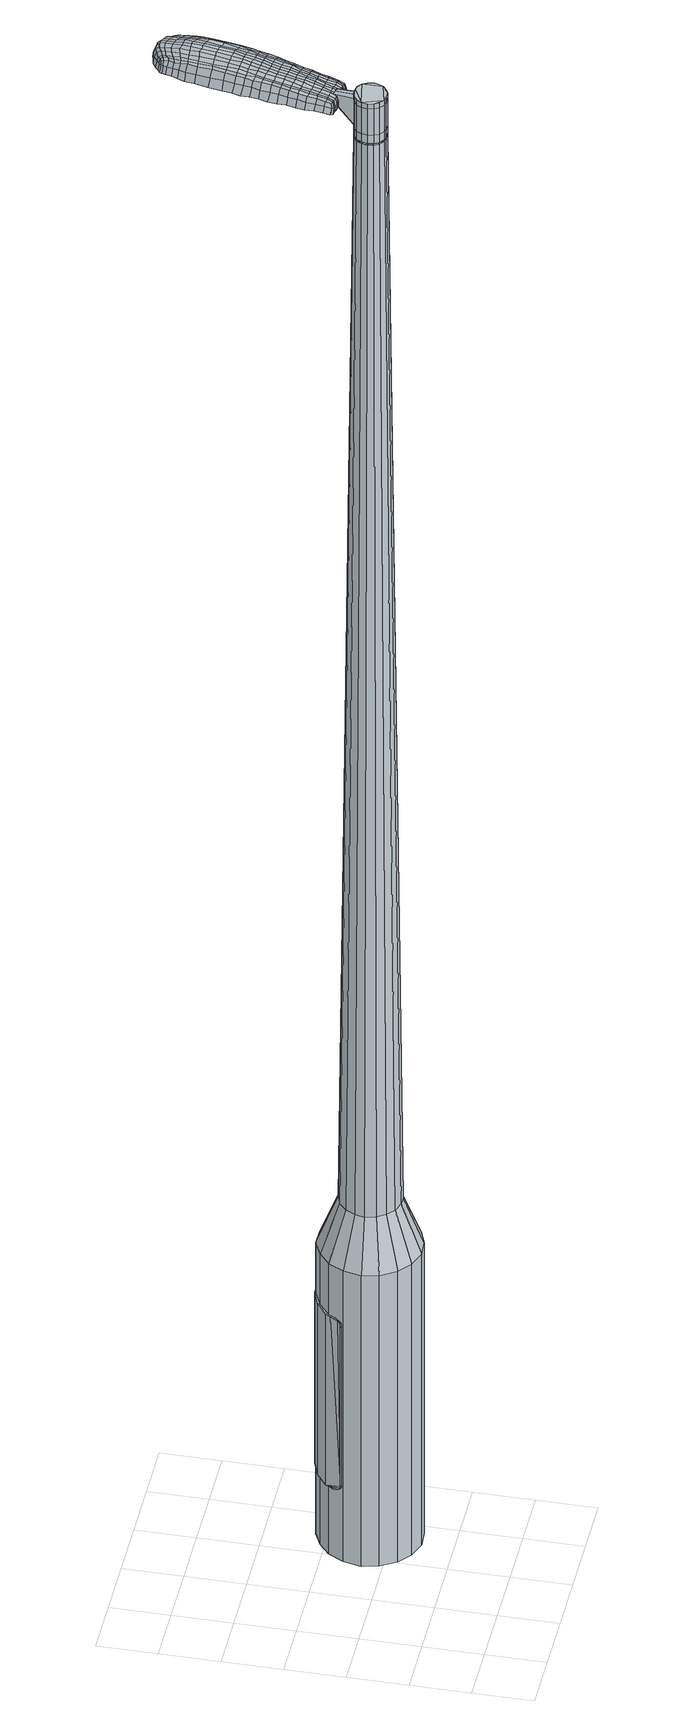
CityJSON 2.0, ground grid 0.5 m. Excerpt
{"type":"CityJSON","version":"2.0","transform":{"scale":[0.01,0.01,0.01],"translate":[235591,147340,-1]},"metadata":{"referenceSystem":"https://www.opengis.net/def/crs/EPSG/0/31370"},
"CityObjects":{
"object1":{"type":"GenericCityObject","attributes":{"cluster":734,"mean_distance_to_centroid":0.192,"new_centroid_x":235592.35,"new_centroid_y":147341.16,"mean_distance_to_camera":9.36,"H1":4.64,"H2":4.95,"Z_final":107.59,"cluster2":-1,"proj_x":235596.91,"proj_y":147341.88,"id_line":97562,"bearing_l":351,"distance":4.62,"orientation":"left","G_obj":81},"geometry":[{"type":"MultiSurface","lod":"2","boundaries":[[[0,1,2,3]],[[1,4,5,2]],[[4,6,7,5]],[[6,8,9,7]],[[8,10,11,9]],[[10,12,13,11]],[[12,14,15,13]],[[14,16,17,15]],[[16,18,19,17]],[[18,20,21,19]],[[20,22,23,21]],[[22,24,25,23]],[[24,26,27,25]],[[26,28,29,27]],[[28,30,31,29]],[[30,32,33,31]],[[32,34,35,33]],[[34,0,3,35]],[[36,37,38,39]],[[38,40,41,42]],[[41,43,42]],[[42,44,45,46]],[[45,47,46]],[[46,48,49,50]],[[49,51,50]],[[42,46,50,38]],[[50,52,39,38]],[[53,36,39]],[[2,5,7,35]],[[7,9,11,15]],[[11,13,15]],[[15,17,19,23]],[[19,21,23]],[[23,25,27,31]],[[27,29,31]],[[15,23,31,7]],[[31,33,35,7]],[[3,2,35]],[[1,0,54,55]],[[0,34,56,54]],[[34,32,57,56]],[[32,30,58,57]],[[30,28,59,58]],[[28,26,60,59]],[[26,24,61,60]],[[24,22,62,61]],[[22,20,63,62]],[[20,18,64,63]],[[18,16,65,64]],[[16,14,66,65]],[[14,12,67,66]],[[12,10,68,67]],[[10,8,69,68]],[[8,6,70,69]],[[6,4,71,70]],[[4,1,55,71]],[[55,54,72,73]],[[54,56,74,72]],[[56,57,75,74]],[[57,58,76,75]],[[58,59,77,76]],[[59,60,78,77]],[[60,61,79,78]],[[61,62,80,79]],[[62,63,81,80]],[[63,64,82,81]],[[64,65,83,82]],[[65,66,84,83]],[[66,67,85,84]],[[67,68,86,85]],[[68,69,87,86]],[[69,70,88,87]],[[70,71,89,88]],[[71,55,73,89]],[[72,90,91,92]],[[74,93,90,72]],[[94,95,93,74]],[[96,97,95,94]],[[98,99,97,96]],[[100,101,99,98]],[[102,103,101,100]],[[104,105,103,102]],[[106,107,105,104]],[[108,109,107,106]],[[83,110,109,108]],[[84,111,110,83]],[[85,112,111,84]],[[86,113,112,85]],[[114,115,113,86]],[[88,116,115,114]],[[117,118,116,88]],[[92,91,118,117]],[[119,120,121,122]],[[123,119,122,124]],[[125,123,124,126]],[[127,125,126,128]],[[129,127,128,130]],[[131,129,130,132]],[[133,131,132,134]],[[135,133,134,136]],[[137,135,136,138]],[[139,137,138,140]],[[141,139,140,142]],[[143,141,142,144]],[[145,143,144,146]],[[147,145,146,148]],[[149,147,148,150]],[[151,149,150,152]],[[73,72,92]],[[75,94,74]],[[75,76,96,94]],[[76,77,98,96]],[[77,78,100,98]],[[78,79,102,100]],[[79,80,104,102]],[[80,81,106,104]],[[81,82,108,106]],[[82,83,108]],[[87,114,86]],[[87,88,114]],[[89,117,88]],[[89,73,92,117]],[[153,91,90]],[[153,154,118,91]],[[154,116,118]],[[155,115,116]],[[155,113,115]],[[156,109,110]],[[156,157,107,109]],[[157,158,105,107]],[[158,159,103,105]],[[159,160,101,103]],[[160,161,99,101]],[[161,162,97,99]],[[162,163,95,97]],[[163,93,95]],[[39,52,151,164]],[[153,90,165,152]],[[53,39,164,120]],[[90,93,121,165]],[[36,53,120,119]],[[93,163,122,121]],[[37,36,119,123]],[[163,162,124,122]],[[38,37,123,125]],[[162,161,126,124]],[[40,38,125,127]],[[161,160,128,126]],[[41,40,127,129]],[[160,159,130,128]],[[43,41,129,131]],[[159,158,132,130]],[[42,43,131,133]],[[158,157,134,132]],[[44,42,133,135]],[[157,156,136,134]],[[45,44,135,137]],[[156,110,138,136]],[[47,45,137,139]],[[110,111,140,138]],[[46,47,139,141]],[[111,112,142,140]],[[48,46,141,143]],[[112,113,144,142]],[[49,48,143,145]],[[113,155,146,144]],[[51,49,145,147]],[[155,116,148,146]],[[50,51,147,149]],[[116,154,150,148]],[[52,50,149,151]],[[154,153,152,150]],[[151,152,166,167]],[[152,165,168,166]],[[165,121,169,168]],[[121,120,170,169]],[[120,164,171,170]],[[164,151,167,171]],[[172,173,174,175]],[[176,172,175,177]],[[172,176,178,179]],[[173,172,179,180]],[[181,182,183,184]],[[185,181,184,186]],[[181,185,187,188]],[[182,181,188,189]],[[190,191,192,193]],[[194,190,193,195]],[[190,194,196,197]],[[191,190,197,198]],[[199,200,201,202]],[[203,199,202,204]],[[199,203,205,206]],[[200,199,206,207]],[[208,209,210,211]],[[212,208,211,213]],[[208,212,214,215]],[[209,208,215,216]],[[217,218,219,220]],[[221,217,220,222]],[[217,221,223,224]],[[218,217,224,225]],[[226,227,228,229]],[[218,226,229,219]],[[226,218,225,230]],[[227,226,230,231]],[[232,233,234,235]],[[227,232,235,228]],[[232,227,231,236]],[[233,232,236,237]],[[238,176,177,239]],[[233,238,239,234]],[[238,233,237,240]],[[176,238,240,178]],[[241,242,243,244]],[[245,241,244,246]],[[241,245,247,248]],[[242,241,248,249]],[[250,251,252,253]],[[242,250,253,243]],[[250,242,249,254]],[[251,250,254,255]],[[256,257,258,259]],[[251,256,259,252]],[[256,251,255,260]],[[257,256,260,261]],[[262,263,264,265]],[[257,262,265,258]],[[262,257,261,266]],[[263,262,266,267]],[[268,173,180,269]],[[263,268,269,264]],[[268,263,267,270]],[[173,268,270,174]],[[271,272,273,274]],[[275,271,274,276]],[[271,275,277,278]],[[272,271,278,279]],[[280,281,282,283]],[[272,280,283,273]],[[280,272,279,284]],[[281,280,284,285]],[[286,287,288,289]],[[281,286,289,282]],[[286,281,285,290]],[[287,286,290,291]],[[292,185,186,293]],[[287,292,293,288]],[[292,287,291,294]],[[185,292,294,187]],[[295,296,297,298]],[[299,295,298,300]],[[295,299,301,302]],[[296,295,302,303]],[[304,305,306,307]],[[296,304,307,297]],[[304,296,303,308]],[[305,304,308,309]],[[310,311,312,313]],[[305,310,313,306]],[[310,305,309,314]],[[311,310,314,315]],[[316,317,318,319]],[[311,316,319,312]],[[316,311,315,320]],[[317,316,320,321]],[[322,182,189,323]],[[317,322,323,318]],[[322,317,321,324]],[[182,322,324,183]],[[325,211,210,326]],[[327,325,326,328]],[[325,327,329,330]],[[211,325,330,213]],[[331,327,328,332]],[[333,331,332,334]],[[331,333,335,336]],[[327,331,336,329]],[[337,333,334,338]],[[339,337,338,340]],[[337,339,341,342]],[[333,337,342,335]],[[343,339,340,344]],[[345,343,344,346]],[[343,345,347,348]],[[339,343,348,341]],[[349,345,346,350]],[[200,349,350,201]],[[349,200,207,351]],[[345,349,351,347]],[[352,353,198,197]],[[354,352,197,196]],[[352,354,355,356]],[[353,352,356,357]],[[358,359,357,356]],[[360,358,356,355]],[[358,360,361,362]],[[359,358,362,363]],[[364,365,363,362]],[[366,364,362,361]],[[364,366,367,368]],[[365,364,368,369]],[[370,371,369,368]],[[372,370,368,367]],[[370,372,205,203]],[[371,370,203,204]],[[373,374,375,376]],[[275,373,376,277]],[[373,275,276,377]],[[374,373,377,378]],[[379,194,195,380]],[[374,379,380,375]],[[379,374,378,381]],[[194,379,381,196]],[[382,383,384,385]],[[221,382,385,223]],[[382,221,222,386]],[[383,382,386,387]],[[388,389,390,391]],[[383,388,391,384]],[[388,383,387,392]],[[389,388,392,393]],[[394,191,198,395]],[[389,394,395,390]],[[394,389,393,396]],[[191,394,396,192]],[[397,398,399,400]],[[179,397,400,180]],[[397,179,178,401]],[[398,397,401,402]],[[403,404,405,406]],[[398,403,406,399]],[[403,398,402,407]],[[404,403,407,408]],[[409,202,201,410]],[[404,409,410,405]],[[409,404,408,411]],[[202,409,411,204]],[[412,413,414,415]],[[184,412,415,186]],[[412,184,183,416]],[[413,412,416,417]],[[418,206,205,419]],[[413,418,419,414]],[[418,413,417,420]],[[206,418,420,207]],[[421,422,423,424]],[[299,421,424,301]],[[421,299,300,425]],[[422,421,425,426]],[[427,212,213,428]],[[422,427,428,423]],[[427,422,426,429]],[[212,427,429,214]],[[430,431,432,433]],[[245,430,433,247]],[[430,245,246,434]],[[431,430,434,435]],[[436,437,438,439]],[[431,436,439,432]],[[436,431,435,440]],[[437,436,440,441]],[[442,209,216,443]],[[437,442,443,438]],[[442,437,441,444]],[[209,442,444,210]],[[445,446,435,434]],[[244,445,434,246]],[[445,244,243,447]],[[446,445,447,448]],[[449,450,441,440]],[[446,449,440,435]],[[449,446,448,451]],[[450,449,451,452]],[[453,326,210,444]],[[450,453,444,441]],[[453,450,452,454]],[[326,453,454,328]],[[455,456,457,458]],[[302,455,458,303]],[[455,302,301,424]],[[456,455,424,423]],[[459,330,329,460]],[[456,459,460,457]],[[459,456,423,428]],[[330,459,428,213]],[[461,462,448,447]],[[253,461,447,243]],[[461,253,252,463]],[[462,461,463,464]],[[465,466,452,451]],[[462,465,451,448]],[[465,462,464,467]],[[466,465,467,468]],[[469,332,328,454]],[[466,469,454,452]],[[469,466,468,470]],[[332,469,470,334]],[[471,472,473,474]],[[308,471,474,309]],[[471,308,303,458]],[[472,471,458,457]],[[475,336,335,476]],[[472,475,476,473]],[[475,472,457,460]],[[336,475,460,329]],[[477,478,464,463]],[[259,477,463,252]],[[477,259,258,479]],[[478,477,479,480]],[[481,482,468,467]],[[478,481,467,464]],[[481,478,480,483]],[[482,481,483,484]],[[485,338,334,470]],[[482,485,470,468]],[[485,482,484,486]],[[338,485,486,340]],[[487,488,489,490]],[[314,487,490,315]],[[487,314,309,474]],[[488,487,474,473]],[[491,342,341,492]],[[488,491,492,489]],[[491,488,473,476]],[[342,491,476,335]],[[493,494,480,479]],[[265,493,479,258]],[[493,265,264,495]],[[494,493,495,496]],[[497,498,484,483]],[[494,497,483,480]],[[497,494,496,499]],[[498,497,499,500]],[[501,344,340,486]],[[498,501,486,484]],[[501,498,500,502]],[[344,501,502,346]],[[503,504,505,506]],[[320,503,506,321]],[[503,320,315,490]],[[504,503,490,489]],[[507,348,347,508]],[[504,507,508,505]],[[507,504,489,492]],[[348,507,492,341]],[[509,510,496,495]],[[269,509,495,264]],[[509,269,180,400]],[[510,509,400,399]],[[511,512,500,499]],[[510,511,499,496]],[[511,510,399,406]],[[512,511,406,405]],[[513,350,346,502]],[[512,513,502,500]],[[513,512,405,410]],[[350,513,410,201]],[[514,515,417,416]],[[324,514,416,183]],[[514,324,321,506]],[[515,514,506,505]],[[516,351,207,420]],[[515,516,420,417]],[[516,515,505,508]],[[351,516,508,347]],[[517,518,378,377]],[[274,517,377,276]],[[517,274,273,519]],[[518,517,519,520]],[[521,354,196,381]],[[518,521,381,378]],[[521,518,520,522]],[[354,521,522,355]],[[523,524,525,526]],[[224,523,526,225]],[[523,224,223,385]],[[524,523,385,384]],[[527,528,529,530]],[[524,527,530,525]],[[527,524,384,391]],[[528,527,391,390]],[[531,353,357,532]],[[528,531,532,529]],[[531,528,390,395]],[[353,531,395,198]],[[533,534,520,519]],[[283,533,519,273]],[[533,283,282,535]],[[534,533,535,536]],[[537,360,355,522]],[[534,537,522,520]],[[537,534,536,538]],[[360,537,538,361]],[[539,540,541,542]],[[230,539,542,231]],[[539,230,225,526]],[[540,539,526,525]],[[543,544,545,546]],[[540,543,546,541]],[[543,540,525,530]],[[544,543,530,529]],[[547,359,363,548]],[[544,547,548,545]],[[547,544,529,532]],[[359,547,532,357]],[[549,550,536,535]],[[289,549,535,282]],[[549,289,288,551]],[[550,549,551,552]],[[553,366,361,538]],[[550,553,538,536]],[[553,550,552,554]],[[366,553,554,367]],[[555,556,557,558]],[[236,555,558,237]],[[555,236,231,542]],[[556,555,542,541]],[[559,560,561,562]],[[556,559,562,557]],[[559,556,541,546]],[[560,559,546,545]],[[563,365,369,564]],[[560,563,564,561]],[[563,560,545,548]],[[365,563,548,363]],[[565,566,552,551]],[[293,565,551,288]],[[565,293,186,415]],[[566,565,415,414]],[[567,372,367,554]],[[566,567,554,552]],[[567,566,414,419]],[[372,567,419,205]],[[568,569,402,401]],[[240,568,401,178]],[[568,240,237,558]],[[569,568,558,557]],[[570,571,408,407]],[[569,570,407,402]],[[570,569,557,562]],[[571,570,562,561]],[[572,371,204,411]],[[571,572,411,408]],[[572,571,561,564]],[[371,572,564,369]],[[573,574,575,576]],[[576,575,577,578]],[[579,577,575,580]],[[580,575,574,581]],[[582,583,584,585]],[[585,584,586,587]],[[588,586,584,589]],[[589,584,583,590]],[[591,592,593,594]],[[594,593,595,596]],[[597,595,593,598]],[[598,593,592,599]],[[600,601,602,603]],[[603,602,604,605]],[[606,604,602,607]],[[607,602,601,608]],[[609,610,611,612]],[[612,611,613,614]],[[615,613,611,616]],[[616,611,610,617]],[[618,619,620,621]],[[621,620,622,623]],[[624,622,620,625]],[[625,620,619,626]],[[627,628,629,630]],[[630,629,619,618]],[[626,619,629,631]],[[631,629,628,632]],[[633,634,635,636]],[[636,635,628,627]],[[632,628,635,637]],[[637,635,634,638]],[[578,577,639,640]],[[640,639,634,633]],[[638,634,639,641]],[[641,639,577,579]],[[642,643,644,645]],[[645,644,646,647]],[[648,646,644,649]],[[649,644,643,650]],[[651,652,653,654]],[[654,653,643,642]],[[650,643,653,655]],[[655,653,652,656]],[[657,658,659,660]],[[660,659,652,651]],[[656,652,659,661]],[[661,659,658,662]],[[663,664,665,666]],[[666,665,658,657]],[[662,658,665,667]],[[667,665,664,668]],[[581,574,669,670]],[[670,669,664,663]],[[668,664,669,671]],[[671,669,574,573]],[[672,673,674,675]],[[675,674,676,677]],[[678,676,674,679]],[[679,674,673,680]],[[681,682,683,684]],[[684,683,673,672]],[[680,673,683,685]],[[685,683,682,686]],[[687,688,689,690]],[[690,689,682,681]],[[686,682,689,691]],[[691,689,688,692]],[[587,586,693,694]],[[694,693,688,687]],[[692,688,693,695]],[[695,693,586,588]],[[696,697,698,699]],[[699,698,700,701]],[[702,700,698,703]],[[703,698,697,704]],[[705,706,707,708]],[[708,707,697,696]],[[704,697,707,709]],[[709,707,706,710]],[[711,712,713,714]],[[714,713,706,705]],[[710,706,713,715]],[[715,713,712,716]],[[717,718,719,720]],[[720,719,712,711]],[[716,712,719,721]],[[721,719,718,722]],[[590,583,723,724]],[[724,723,718,717]],[[722,718,723,725]],[[725,723,583,582]],[[609,612,726,727]],[[727,726,728,729]],[[730,728,726,731]],[[731,726,612,614]],[[729,728,732,733]],[[733,732,734,735]],[[736,734,732,737]],[[737,732,728,730]],[[735,734,738,739]],[[739,738,740,741]],[[742,740,738,743]],[[743,738,734,736]],[[741,740,744,745]],[[745,744,746,747]],[[748,746,744,749]],[[749,744,740,742]],[[747,746,750,751]],[[751,750,601,600]],[[608,601,750,752]],[[752,750,746,748]],[[599,753,754,598]],[[598,754,755,597]],[[756,755,754,757]],[[757,754,753,758]],[[758,759,760,757]],[[757,760,761,756]],[[762,761,760,763]],[[763,760,759,764]],[[764,765,766,763]],[[763,766,767,762]],[[768,767,766,769]],[[769,766,765,770]],[[770,771,772,769]],[[769,772,773,768]],[[606,773,772,604]],[[604,772,771,605]],[[774,775,776,777]],[[777,776,676,678]],[[677,676,776,778]],[[778,776,775,779]],[[596,595,780,781]],[[781,780,775,774]],[[779,775,780,782]],[[782,780,595,597]],[[783,784,785,786]],[[786,785,622,624]],[[623,622,785,787]],[[787,785,784,788]],[[789,790,791,792]],[[792,791,784,783]],[[788,784,791,793]],[[793,791,790,794]],[[599,592,795,796]],[[796,795,790,789]],[[794,790,795,797]],[[797,795,592,591]],[[798,799,800,801]],[[801,800,580,581]],[[579,580,800,802]],[[802,800,799,803]],[[804,805,806,807]],[[807,806,799,798]],[[803,799,806,808]],[[808,806,805,809]],[[600,603,810,811]],[[811,810,805,804]],[[809,805,810,812]],[[812,810,603,605]],[[813,814,815,816]],[[816,815,585,587]],[[582,585,815,817]],[[817,815,814,818]],[[606,607,819,820]],[[820,819,814,813]],[[818,814,819,821]],[[821,819,607,608]],[[822,823,824,825]],[[825,824,700,702]],[[701,700,824,826]],[[826,824,823,827]],[[614,613,828,829]],[[829,828,823,822]],[[827,823,828,830]],[[830,828,613,615]],[[831,832,833]],[[833,832,646,648]],[[647,646,832,834]],[[834,832,835]],[[836,837,838,839]],[[839,838,832,831]],[[835,832,838,840]],[[840,838,837,841]],[[617,610,842,843]],[[843,842,837,836]],[[841,837,842,844]],[[844,842,610,609]],[[835,845,846,834]],[[834,846,645,647]],[[642,645,846,847]],[[847,846,845,848]],[[841,849,850,840]],[[840,850,845,835]],[[848,845,850,851]],[[851,850,849,852]],[[609,727,853,844]],[[844,853,849,841]],[[852,849,853,854]],[[854,853,727,729]],[[855,856,857,858]],[[858,857,703,704]],[[702,703,857,825]],[[825,857,856,822]],[[730,731,859,860]],[[860,859,856,855]],[[822,856,859,829]],[[829,859,731,614]],[[848,861,847]],[[847,861,654,642]],[[651,654,861,862]],[[862,861,863]],[[852,864,865,851]],[[851,865,861,848]],[[863,861,865,866]],[[866,865,864,867]],[[729,733,868,854]],[[854,868,864,852]],[[867,864,868,869]],[[869,868,733,735]],[[870,871,872,873]],[[873,872,709,710]],[[704,709,872,858]],[[858,872,871,855]],[[736,737,874,875]],[[875,874,871,870]],[[855,871,874,860]],[[860,874,737,730]],[[863,876,877,862]],[[862,877,660,651]],[[657,660,877,878]],[[878,877,876,879]],[[867,880,881,866]],[[866,881,876,863]],[[879,876,881,882]],[[882,881,880,883]],[[735,739,884,869]],[[869,884,880,867]],[[883,880,884,885]],[[885,884,739,741]],[[886,887,888,889]],[[889,888,715,716]],[[710,715,888,873]],[[873,888,887,870]],[[742,743,890,891]],[[891,890,887,886]],[[870,887,890,875]],[[875,890,743,736]],[[879,892,893,878]],[[878,893,666,657]],[[663,666,893,894]],[[894,893,892,895]],[[883,896,897,882]],[[882,897,892,879]],[[895,892,897,898]],[[898,897,896,899]],[[741,745,900,885]],[[885,900,896,883]],[[899,896,900,901]],[[901,900,745,747]],[[902,903,904,905]],[[905,904,721,722]],[[716,721,904,889]],[[889,904,903,886]],[[748,749,906,907]],[[907,906,903,902]],[[886,903,906,891]],[[891,906,749,742]],[[895,908,909,894]],[[894,909,670,663]],[[581,670,909,801]],[[801,909,908,798]],[[899,910,911,898]],[[898,911,908,895]],[[798,908,911,807]],[[807,911,910,804]],[[747,751,912,901]],[[901,912,910,899]],[[804,910,912,811]],[[811,912,751,600]],[[818,913,914,817]],[[817,914,725,582]],[[722,725,914,905]],[[905,914,913,902]],[[608,752,915,821]],[[821,915,913,818]],[[902,913,915,907]],[[907,915,752,748]],[[779,916,917,778]],[[778,917,675,677]],[[672,675,917,918]],[[918,917,916,919]],[[597,755,920,782]],[[782,920,916,779]],[[919,916,920,921]],[[921,920,755,756]],[[922,923,924,925]],[[925,924,625,626]],[[624,625,924,786]],[[786,924,923,783]],[[926,927,928,929]],[[929,928,923,922]],[[783,923,928,792]],[[792,928,927,789]],[[758,753,930,931]],[[931,930,927,926]],[[789,927,930,796]],[[796,930,753,599]],[[919,932,933,918]],[[918,933,684,672]],[[681,684,933,934]],[[934,933,932,935]],[[756,761,936,921]],[[921,936,932,919]],[[935,932,936,937]],[[937,936,761,762]],[[938,939,940,941]],[[941,940,631,632]],[[626,631,940,925]],[[925,940,939,922]],[[942,943,944,945]],[[945,944,939,938]],[[922,939,944,929]],[[929,944,943,926]],[[764,759,946,947]],[[947,946,943,942]],[[926,943,946,931]],[[931,946,759,758]],[[935,948,949,934]],[[934,949,690,681]],[[687,690,949,950]],[[950,949,948,951]],[[762,767,952,937]],[[937,952,948,935]],[[951,948,952,953]],[[953,952,767,768]],[[954,955,956,957]],[[957,956,637,638]],[[632,637,956,941]],[[941,956,955,938]],[[958,959,960,961]],[[961,960,955,954]],[[938,955,960,945]],[[945,960,959,942]],[[770,765,962,963]],[[963,962,959,958]],[[942,959,962,947]],[[947,962,765,764]],[[951,964,965,950]],[[950,965,694,687]],[[587,694,965,816]],[[816,965,964,813]],[[768,773,966,953]],[[953,966,964,951]],[[813,964,966,820]],[[820,966,773,606]],[[803,967,968,802]],[[802,968,641,579]],[[638,641,968,957]],[[957,968,967,954]],[[809,969,970,808]],[[808,970,967,803]],[[954,967,970,961]],[[961,970,969,958]],[[605,771,971,812]],[[812,971,969,809]],[[958,969,971,963]],[[963,971,771,770]],[[573,576,175,174]],[[576,578,177,175]],[[588,589,188,187]],[[589,590,189,188]],[[591,594,193,192]],[[594,596,195,193]],[[615,616,215,214]],[[616,617,216,215]],[[618,621,220,219]],[[621,623,222,220]],[[627,630,229,228]],[[630,618,219,229]],[[633,636,235,234]],[[636,627,228,235]],[[578,640,239,177]],[[640,633,234,239]],[[648,649,248,247]],[[649,650,249,248]],[[650,655,254,249]],[[655,656,255,254]],[[656,661,260,255]],[[661,662,261,260]],[[662,667,266,261]],[[667,668,267,266]],[[668,671,270,267]],[[671,573,174,270]],[[678,679,278,277]],[[679,680,279,278]],[[680,685,284,279]],[[685,686,285,284]],[[686,691,290,285]],[[691,692,291,290]],[[692,695,294,291]],[[695,588,187,294]],[[696,699,298,297]],[[699,701,300,298]],[[705,708,307,306]],[[708,696,297,307]],[[711,714,313,312]],[[714,705,306,313]],[[717,720,319,318]],[[720,711,312,319]],[[590,724,323,189]],[[724,717,318,323]],[[774,777,376,375]],[[777,678,277,376]],[[596,781,380,195]],[[781,774,375,380]],[[623,787,386,222]],[[787,788,387,386]],[[788,793,392,387]],[[793,794,393,392]],[[794,797,396,393]],[[797,591,192,396]],[[701,826,425,300]],[[826,827,426,425]],[[827,830,429,426]],[[830,615,214,429]],[[831,833,433,432]],[[833,648,247,433]],[[836,839,439,438]],[[839,831,432,439]],[[617,843,443,216]],[[843,836,438,443]],[[972,973,974,975]],[[976,977,975,974]],[[978,979,980,981]],[[982,983,984,985]],[[973,986,987,974]],[[988,976,974,987]],[[989,978,981,990]],[[991,992,983,982]],[[986,993,994,987]],[[994,995,988,987]],[[996,989,990,997]],[[998,992,991,999]],[[993,1000,1001,994]],[[1001,1002,995,994]],[[1003,996,997,1004]],[[1005,998,999,1006]],[[1007,1008,1009,1010]],[[1011,1012,1008,1007]],[[1011,1013,1014,1012]],[[1013,1015,1016,1014]],[[1017,1018,1019,1020]],[[1021,1022,1018,1017]],[[1023,1024,1022,1021]],[[1025,1026,1024,1023]],[[1020,1009,1008,1017]],[[1017,1008,1012,1021]],[[1012,1014,1023,1021]],[[1014,1016,1025,1023]],[[981,980,977,976]],[[990,981,976,988]],[[995,997,990,988]],[[1002,1004,997,995]],[[982,985,979,978]],[[991,982,978,989]],[[999,991,989,996]],[[1006,999,996,1003]],[[983,1007,1010,984]],[[992,1011,1007,983]],[[1013,1011,992,998]],[[1015,1013,998,1005]],[[1027,1028,1029,1030]],[[1029,1031,1032,1033]],[[1029,1033,1034,1035]],[[1029,1035,1030]],[[1036,1027,1030,1037]],[[1038,1037,1030,1039]],[[1040,1039,1030]],[[1041,1029,1028,1042]],[[1043,1041,1042,1044]],[[1045,1043,1044,1046]],[[1047,1045,1046,1048]],[[1049,1047,1048,1050]],[[1050,1051,1052,1053]],[[1050,1053,1054,1055]],[[1050,1055,1056,1057]],[[1056,1058,1059,1060]],[[1056,1060,1061,1062]],[[1056,1062,1057]],[[1050,1057,1049]],[[1063,1064,1028,1027]],[[1065,1066,1031,1029]],[[1067,1068,1040,1030]],[[1064,1069,1042,1028]],[[1070,1065,1029,1041]],[[1069,1071,1044,1042]],[[1072,1070,1041,1043]],[[1071,1073,1046,1044]],[[1074,1072,1043,1045]],[[1073,1075,1048,1046]],[[1076,1074,1045,1047]],[[1075,1077,1050,1048]],[[1078,1076,1047,1049]],[[1077,1079,1051,1050]],[[1080,1081,1058,1056]],[[1082,1078,1049,1057]],[[1052,1051,1079,1083]],[[1053,1052,1083,1084]],[[1054,1053,1084,1085]],[[1055,1054,1085,1086]],[[1056,1055,1086,1080]],[[1087,1063,1027,1036]],[[1088,1087,1036,1037]],[[1089,1088,1037,1038]],[[1090,1089,1038,1039]],[[1068,1090,1039,1040]],[[1032,1031,1066,1091]],[[1059,1058,1081,1092]],[[1033,1032,1091,1093]],[[1034,1033,1093,1094]],[[1035,1034,1094,1095]],[[1030,1035,1095,1067]],[[1060,1059,1092,1096]],[[1061,1060,1096,1097]],[[1062,1061,1097,1098]],[[1057,1062,1098,1082]]]}]}
},
"vertices":[
[140,160,384],[154,155,384],[154,155,96],[140,160,96],[165,146,384],[165,146,96],[173,133,384],[173,133,96],[176,119,384],[176,119,96],[174,104,384],[174,104,96],[166,91,384],[166,91,96],[155,82,384],[155,82,96],[142,77,384],[142,77,96],[127,76,384],[127,76,96],[113,81,384],[113,81,96],[102,90,384],[102,90,96],[94,103,384],[94,103,96],[91,117,384],[91,117,96],[94,132,384],[94,132,96],[101,145,384],[101,145,96],[112,154,384],[112,154,96],[125,160,384],[125,160,96],[127,130,1524],[123,127,1524],[121,123,1524],[136,131,1524],[120,118,1524],[121,113,1524],[127,106,1524],[123,109,1524],[131,105,1524],[136,105,1524],[144,110,1524],[140,107,1524],[146,114,1524],[147,118,1524],[144,127,1524],[146,123,1524],[140,130,1524],[131,131,1524],[137,143,429],[146,140,429],[129,143,429],[121,140,429],[114,134,429],[110,126,429],[108,118,429],[110,109,429],[115,102,429],[121,96,429],[130,93,429],[138,93,429],[147,97,429],[153,102,429],[157,110,429],[159,119,429],[157,127,429],[153,135,429],[136,131,1483],[140,130,1483],[131,131,1483],[127,130,1483],[123,127,1483],[121,123,1483],[120,118,1483],[121,113,1483],[123,109,1483],[127,106,1483],[131,105,1483],[136,105,1483],[140,107,1483],[144,110,1483],[146,114,1483],[147,118,1483],[146,123,1483],[144,127,1483],[136,131,1485],[140,129,1485],[140,129,1483],[131,131,1485],[127,129,1483],[127,129,1485],[124,126,1483],[124,126,1485],[121,122,1483],[121,122,1485],[121,118,1483],[121,118,1485],[122,114,1483],[122,114,1485],[124,110,1483],[124,110,1485],[127,107,1483],[127,107,1485],[132,105,1483],[132,105,1485],[136,105,1485],[140,107,1485],[144,110,1485],[146,114,1485],[146,118,1483],[146,118,1485],[146,123,1485],[143,127,1483],[143,127,1485],[127,130,1519],[131,131,1519],[131,131,1493],[127,130,1493],[123,127,1519],[123,127,1493],[121,123,1519],[121,123,1493],[120,118,1519],[120,118,1493],[121,113,1519],[121,113,1493],[123,109,1519],[123,109,1493],[127,106,1519],[127,106,1493],[131,105,1519],[131,105,1493],[136,105,1519],[136,105,1493],[140,107,1519],[140,107,1493],[144,110,1519],[144,110,1493],[146,114,1519],[146,114,1493],[147,118,1519],[147,118,1493],[146,123,1519],[146,123,1493],[144,127,1519],[144,127,1493],[140,130,1519],[140,130,1493],[140,130,1485],[144,127,1485],[147,118,1485],[131,105,1485],[127,106,1485],[123,109,1485],[121,113,1485],[120,118,1485],[121,123,1485],[123,127,1485],[127,130,1485],[136,131,1519],[136,131,1493],[142,149,1513],[142,149,1518],[139,150,1513],[135,150,1513],[135,150,1518],[139,150,1518],[169,220,1519],[168,213,1518],[170,214,1509],[171,221,1510],[171,228,1519],[173,229,1510],[169,228,1526],[168,219,1525],[166,212,1525],[131,226,1519],[131,219,1518],[132,218,1525],[133,225,1525],[133,235,1519],[134,234,1526],[131,236,1510],[130,228,1510],[129,221,1509],[160,296,1519],[164,295,1519],[164,296,1513],[160,297,1513],[156,296,1519],[156,296,1513],[156,294,1524],[160,294,1524],[164,294,1524],[149,223,1530],[148,216,1529],[151,215,1529],[152,222,1530],[150,232,1531],[154,231,1531],[146,232,1530],[145,223,1530],[144,216,1529],[136,143,1512],[139,143,1512],[139,144,1517],[137,144,1517],[133,144,1512],[134,145,1517],[133,144,1506],[136,144,1506],[139,143,1506],[177,279,1519],[177,275,1519],[179,276,1512],[179,279,1512],[177,281,1518],[179,282,1512],[176,281,1522],[176,279,1523],[176,275,1524],[177,271,1519],[177,265,1519],[178,266,1512],[179,271,1512],[176,270,1524],[175,265,1525],[176,259,1519],[175,251,1519],[177,252,1511],[178,260,1511],[175,259,1526],[173,251,1526],[173,240,1519],[175,241,1510],[171,239,1526],[154,148,1513],[155,155,1513],[154,155,1518],[153,147,1517],[152,142,1512],[152,143,1516],[153,143,1506],[155,149,1507],[157,156,1507],[157,163,1514],[159,170,1515],[157,169,1520],[156,162,1519],[158,163,1507],[160,171,1507],[160,177,1515],[162,184,1516],[160,184,1522],[159,177,1521],[162,178,1508],[164,185,1508],[164,192,1517],[165,199,1517],[163,198,1524],[162,191,1523],[165,193,1508],[167,200,1509],[167,206,1518],[165,205,1524],[168,207,1509],[142,285,1519],[141,282,1519],[143,281,1524],[143,285,1523],[143,287,1518],[144,287,1522],[142,288,1512],[141,286,1512],[140,283,1512],[140,277,1519],[139,272,1519],[140,271,1525],[141,276,1524],[139,278,1512],[137,273,1512],[137,266,1519],[136,258,1519],[137,257,1526],[139,265,1526],[136,267,1511],[135,259,1511],[134,246,1519],[136,245,1526],[133,248,1510],[124,153,1513],[125,160,1513],[124,161,1507],[123,154,1507],[124,147,1512],[123,148,1506],[125,148,1516],[125,152,1517],[126,159,1518],[125,168,1514],[126,175,1515],[125,176,1507],[124,169,1507],[126,167,1519],[127,174,1520],[127,183,1515],[128,190,1516],[126,191,1508],[126,184,1508],[128,182,1521],[129,189,1522],[128,197,1517],[129,205,1517],[128,206,1509],[127,199,1508],[130,196,1523],[130,204,1524],[130,212,1518],[129,214,1509],[131,211,1524],[137,150,1519],[140,149,1519],[139,157,1520],[141,156,1520],[136,157,1520],[135,150,1519],[140,164,1522],[142,164,1522],[141,172,1523],[144,171,1523],[138,172,1523],[137,165,1521],[142,179,1524],[145,179,1524],[143,186,1525],[146,186,1525],[140,187,1525],[139,179,1524],[144,194,1526],[147,193,1526],[145,201,1527],[148,200,1527],[142,201,1527],[141,194,1526],[146,208,1528],[150,208,1528],[143,209,1528],[160,291,1527],[163,291,1527],[155,291,1526],[155,287,1527],[159,287,1528],[162,286,1528],[158,281,1529],[161,280,1529],[154,281,1528],[152,274,1530],[157,273,1530],[160,273,1530],[155,266,1531],[159,266,1531],[151,266,1530],[150,258,1531],[154,257,1531],[158,257,1531],[152,245,1531],[156,244,1531],[148,245,1531],[145,289,1518],[147,291,1519],[146,292,1513],[144,290,1513],[145,288,1523],[147,290,1523],[151,294,1519],[151,295,1513],[151,292,1524],[177,283,1518],[175,286,1518],[174,285,1523],[176,282,1523],[178,284,1513],[176,287,1513],[173,289,1519],[170,292,1519],[170,290,1524],[173,287,1523],[174,290,1513],[171,293,1513],[167,294,1519],[167,292,1524],[168,295,1513],[166,219,1528],[164,220,1528],[163,213,1528],[165,212,1527],[168,228,1528],[166,228,1529],[162,220,1529],[158,221,1530],[157,214,1529],[160,213,1528],[163,229,1529],[160,230,1530],[155,222,1530],[154,214,1529],[157,231,1531],[134,225,1528],[137,224,1529],[138,233,1529],[135,233,1528],[133,217,1527],[136,217,1528],[141,224,1529],[142,233,1530],[140,217,1528],[124,145,1512],[126,145,1512],[127,146,1517],[125,146,1517],[124,146,1506],[126,146,1506],[130,144,1512],[130,145,1517],[129,145,1506],[151,141,1512],[149,141,1512],[150,142,1506],[152,141,1506],[150,142,1517],[149,142,1517],[147,141,1512],[144,142,1512],[145,143,1506],[148,142,1506],[147,143,1517],[144,143,1517],[142,142,1512],[142,143,1506],[142,143,1517],[151,147,1519],[150,148,1519],[153,155,1520],[151,155,1520],[148,148,1519],[145,148,1519],[149,155,1520],[146,156,1520],[142,149,1519],[144,156,1520],[126,151,1519],[128,151,1519],[129,159,1520],[127,159,1520],[131,151,1519],[132,158,1520],[154,162,1521],[153,162,1521],[156,169,1522],[154,169,1522],[150,163,1521],[148,163,1521],[152,170,1522],[149,170,1523],[145,163,1522],[146,171,1523],[128,166,1521],[130,166,1521],[131,173,1522],[129,174,1522],[133,165,1521],[134,173,1522],[157,176,1523],[156,177,1523],[159,184,1524],[157,184,1524],[153,177,1523],[150,178,1524],[155,184,1525],[152,185,1525],[148,178,1524],[149,185,1525],[129,181,1523],[132,181,1523],[132,188,1524],[130,188,1524],[135,180,1524],[136,187,1525],[160,191,1525],[159,191,1525],[162,198,1526],[160,198,1526],[156,192,1526],[153,192,1526],[157,199,1527],[154,199,1527],[150,193,1526],[151,200,1527],[131,196,1525],[133,195,1525],[134,203,1526],[132,203,1526],[137,195,1526],[138,202,1527],[163,205,1527],[161,206,1527],[159,206,1527],[156,207,1528],[153,207,1528],[133,210,1527],[135,210,1527],[139,209,1528],[145,286,1525],[147,287,1525],[144,282,1526],[146,284,1526],[151,289,1526],[150,285,1527],[175,280,1525],[174,282,1525],[174,278,1526],[175,276,1525],[172,285,1525],[170,288,1526],[169,283,1527],[172,281,1526],[167,289,1526],[166,285,1527],[143,277,1526],[145,278,1527],[141,271,1527],[144,272,1528],[149,280,1528],[148,273,1529],[175,271,1526],[173,273,1527],[172,267,1528],[174,265,1527],[171,275,1527],[168,277,1528],[167,270,1529],[170,269,1528],[165,279,1528],[164,272,1530],[140,265,1528],[142,265,1529],[139,257,1528],[141,257,1529],[147,266,1529],[145,257,1530],[173,259,1528],[172,260,1528],[170,252,1529],[172,251,1528],[169,262,1529],[166,263,1530],[165,255,1530],[168,253,1530],[163,265,1530],[161,256,1531],[137,245,1529],[139,245,1529],[144,245,1530],[170,240,1528],[168,240,1529],[166,241,1530],[162,242,1530],[159,243,1531],[168,214,1509],[166,213,1518],[168,220,1518],[169,221,1509],[169,229,1519],[171,230,1510],[168,228,1525],[166,220,1525],[165,213,1525],[134,218,1525],[133,219,1518],[133,226,1518],[135,225,1525],[135,235,1519],[136,233,1525],[133,236,1510],[132,228,1509],[131,221,1509],[163,294,1513],[163,293,1519],[160,294,1519],[160,295,1513],[156,293,1519],[156,294,1513],[156,292,1524],[160,292,1524],[163,292,1524],[151,215,1528],[148,216,1528],[149,223,1529],[152,223,1529],[150,232,1529],[153,231,1529],[147,232,1529],[145,224,1529],[144,216,1528],[139,146,1516],[139,145,1512],[137,145,1512],[137,146,1516],[134,146,1512],[134,147,1516],[134,147,1506],[137,146,1506],[140,146,1506],[177,276,1512],[175,275,1519],[175,278,1518],[177,279,1512],[175,281,1518],[177,281,1512],[174,280,1522],[174,278,1523],[174,275,1523],[176,266,1512],[175,265,1519],[175,271,1519],[177,271,1512],[174,270,1524],[173,265,1525],[175,253,1511],[173,252,1519],[174,259,1519],[176,260,1511],[173,259,1525],[171,251,1526],[171,240,1519],[173,241,1510],[170,240,1526],[152,155,1518],[154,156,1513],[152,148,1513],[151,148,1517],[151,143,1512],[150,144,1515],[152,144,1506],[153,149,1506],[155,156,1507],[155,170,1520],[157,170,1514],[155,163,1514],[154,163,1519],[157,164,1507],[158,171,1507],[159,184,1522],[160,185,1516],[158,178,1515],[157,177,1521],[160,179,1508],[162,186,1508],[162,199,1523],[163,199,1517],[162,192,1516],[160,192,1522],[163,193,1508],[165,200,1508],[165,206,1517],[163,206,1524],[166,207,1509],[144,281,1523],[143,281,1519],[144,284,1518],[145,284,1523],[145,286,1518],[146,285,1522],[144,287,1512],[143,285,1512],[142,282,1512],[142,270,1525],[141,271,1519],[142,277,1519],[143,276,1524],[141,278,1512],[139,272,1512],[139,257,1526],[138,258,1519],[139,265,1519],[141,264,1525],[138,267,1511],[137,259,1511],[136,246,1519],[137,245,1526],[135,248,1510],[126,161,1507],[127,160,1513],[126,153,1513],[125,154,1506],[126,148,1512],[125,149,1506],[126,148,1515],[127,152,1517],[128,159,1518],[127,176,1507],[128,175,1514],[127,168,1514],[126,169,1507],[128,167,1519],[129,174,1520],[128,191,1508],[130,190,1516],[129,183,1515],[128,184,1508],[130,182,1521],[131,189,1522],[130,206,1508],[131,205,1517],[130,197,1516],[129,199,1508],[132,196,1522],[132,204,1523],[132,212,1517],[131,213,1509],[133,211,1524],[138,150,1518],[140,150,1518],[139,157,1519],[141,157,1519],[136,158,1519],[135,151,1518],[140,165,1520],[142,164,1520],[141,172,1521],[144,172,1521],[138,173,1521],[137,165,1520],[142,180,1523],[145,179,1523],[143,187,1524],[146,186,1524],[140,187,1524],[139,180,1523],[144,194,1525],[147,194,1525],[146,201,1526],[148,201,1526],[142,202,1526],[141,195,1525],[147,209,1527],[150,208,1527],[143,209,1527],[163,289,1526],[160,290,1526],[156,290,1525],[155,286,1526],[159,286,1526],[162,286,1526],[161,279,1528],[158,280,1528],[154,280,1527],[153,273,1528],[157,273,1529],[160,272,1529],[159,265,1530],[156,266,1530],[152,266,1529],[150,257,1530],[154,257,1530],[158,257,1530],[156,244,1530],[152,245,1530],[149,245,1530],[147,290,1513],[148,289,1518],[146,288,1518],[145,289,1512],[146,286,1523],[148,288,1523],[152,292,1519],[152,292,1513],[152,290,1523],[173,283,1523],[174,285,1518],[175,282,1518],[174,281,1523],[176,283,1512],[175,285,1512],[169,289,1523],[169,290,1519],[172,287,1519],[171,286,1523],[172,288,1513],[170,291,1513],[166,292,1519],[166,291,1524],[167,293,1513],[162,213,1527],[164,220,1527],[165,220,1527],[164,213,1526],[167,228,1527],[165,229,1528],[157,214,1528],[158,221,1528],[161,221,1528],[160,214,1527],[163,229,1528],[160,230,1529],[155,222,1529],[154,215,1528],[157,231,1529],[138,233,1528],[137,225,1527],[136,225,1527],[137,233,1527],[135,218,1526],[136,217,1527],[141,224,1528],[142,233,1528],[140,217,1527],[127,148,1516],[127,147,1512],[126,147,1512],[126,148,1516],[125,148,1506],[126,148,1506],[130,146,1512],[131,147,1516],[130,147,1506],[150,144,1506],[150,143,1512],[151,143,1506],[150,144,1516],[149,144,1516],[145,145,1506],[145,144,1512],[147,144,1512],[148,144,1506],[147,144,1516],[144,145,1516],[142,144,1512],[142,145,1506],[142,145,1516],[150,149,1518],[150,148,1518],[152,155,1519],[151,155,1519],[145,149,1518],[148,149,1518],[149,156,1519],[146,156,1519],[143,150,1518],[144,157,1519],[129,159,1519],[128,152,1518],[127,152,1518],[128,159,1519],[131,152,1518],[132,159,1519],[153,163,1520],[155,170,1521],[154,170,1521],[148,164,1520],[150,163,1520],[152,170,1521],[149,171,1521],[145,164,1520],[146,171,1521],[131,174,1521],[130,166,1520],[129,167,1520],[130,174,1521],[133,166,1520],[134,173,1521],[155,177,1522],[156,177,1522],[158,184,1523],[157,185,1523],[150,178,1522],[153,178,1522],[154,185,1523],[152,185,1524],[148,179,1523],[149,186,1524],[133,189,1523],[132,181,1522],[131,181,1522],[131,189,1523],[135,181,1522],[136,188,1523],[158,192,1524],[159,192,1524],[161,199,1525],[160,199,1525],[153,193,1525],[156,192,1524],[157,199,1525],[154,200,1526],[150,193,1525],[151,200,1526],[135,203,1525],[134,196,1524],[132,196,1524],[133,203,1525],[137,195,1524],[138,203,1525],[161,206,1526],[162,206,1526],[156,207,1527],[158,207,1526],[153,208,1527],[135,210,1526],[134,210,1526],[139,210,1526],[148,286,1524],[146,284,1524],[145,281,1525],[147,283,1525],[152,288,1525],[151,285,1525],[173,278,1525],[173,281,1524],[174,279,1524],[173,276,1525],[168,283,1526],[169,286,1525],[171,284,1524],[171,280,1525],[166,288,1525],[165,284,1526],[146,277,1526],[144,276,1526],[143,270,1526],[144,271,1527],[150,279,1526],[148,272,1527],[171,266,1527],[172,273,1526],[173,271,1526],[172,265,1526],[166,270,1528],[167,277,1527],[170,275,1526],[169,268,1527],[164,278,1527],[163,271,1528],[143,265,1527],[141,264,1527],[140,257,1527],[142,257,1528],[147,266,1528],[146,257,1529],[169,252,1528],[171,260,1527],[172,259,1527],[171,251,1527],[164,255,1529],[165,263,1529],[168,262,1528],[167,253,1528],[162,264,1529],[161,256,1530],[140,245,1528],[138,245,1528],[144,245,1529],[167,240,1528],[169,240,1528],[162,242,1529],[165,241,1529],[159,243,1530],[152,144,1508],[145,145,1508],[151,177,1509],[159,175,1509],[155,198,1510],[164,197,1510],[162,237,1512],[171,235,1512],[168,218,1511],[159,219,1511],[165,255,1513],[167,268,1514],[175,267,1514],[174,253,1513],[138,146,1508],[143,178,1509],[147,199,1510],[153,238,1512],[150,221,1511],[156,256,1513],[158,269,1514],[132,147,1508],[136,179,1509],[138,201,1510],[144,240,1512],[141,222,1511],[149,271,1514],[147,258,1513],[125,148,1508],[128,180,1509],[130,202,1510],[135,241,1512],[132,223,1511],[140,272,1514],[137,259,1513],[168,281,1514],[168,286,1514],[175,285,1514],[177,280,1514],[160,283,1514],[161,287,1514],[152,284,1514],[154,288,1514],[143,285,1514],[147,290,1514],[166,291,1515],[163,295,1515],[164,295,1515],[170,291,1515],[161,292,1515],[162,295,1515],[157,293,1515],[161,295,1515],[153,293,1515],[160,295,1515],[98,143,334],[100,147,334],[100,147,165],[93,134,171],[98,143,165],[96,140,165],[95,137,166],[94,135,167],[93,134,169],[96,140,334],[95,137,333],[94,135,332],[93,134,331],[93,134,328],[112,156,165],[112,156,334],[126,161,165],[126,161,334],[141,161,165],[141,161,334],[155,156,165],[155,156,334],[166,147,165],[166,147,334],[169,144,334],[171,140,334],[172,138,333],[173,136,332],[174,135,331],[174,135,328],[169,144,165],[174,135,171],[174,135,169],[173,136,167],[172,138,166],[171,140,165],[101,141,334],[103,145,334],[103,145,165],[101,141,165],[96,133,171],[96,133,328],[113,154,334],[113,154,165],[126,158,334],[126,158,165],[140,158,334],[140,158,165],[153,154,334],[153,154,165],[164,145,334],[164,145,165],[166,142,334],[172,133,328],[172,133,171],[166,142,165],[168,139,334],[170,137,333],[171,135,332],[172,134,331],[99,138,334],[97,136,333],[96,134,332],[96,133,331],[99,138,165],[172,134,169],[97,136,166],[96,134,167],[96,133,169],[171,135,167],[170,137,166],[168,139,165]
]}
